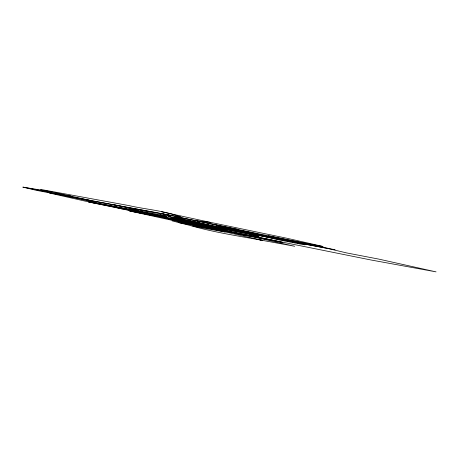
<?xml version="1.0" encoding="UTF-8"?>
<svg xmlns="http://www.w3.org/2000/svg" width="459" height="459" viewBox="0 0 459 459"><rect width="100%" height="100%" fill="white"/><g stroke="black" fill="none" stroke-linecap="round" stroke-linejoin="round"><path stroke-width="0.69" d="M160.088 214.766L167.047 216.539L161.941 215.919L96.138 202.729L69.957 196.773L159.514 213.343L170.702 215.621L170.019 216.114L170.759 216.287L160.088 214.766L113.786 204.748M173.984 217.87L172.136 217.916L192.338 222.701L221.238 228.123M70.428 195.85L65.912 195.408L72.975 197.238L180.857 217.13C164.402 210.543 146.054 209.528 128.847 205.569L40.541 189.406L89.889 200.336M202.115 225.214L205.23 225.558L203.171 225.008M268.481 235.811L335.133 249.794L222.822 228.496L175.39 217.382L176.136 216.774C224.784 226.522 273.294 237.217 322.011 246.357L323.061 246.494L287.776 238.445L210.262 222.345L195.626 220.636M135.531 209.614L128.784 208.776L140.196 211.473M88.621 201.971C122.117 207.348 155.262 214.835 188.402 222.093L136.266 212.15L113.66 206.963L88.621 201.971L122.197 208.943M96.138 202.729L85.345 201.168L49.222 192.981L73.423 197.559M121.073 208.564L141.51 212.316M51.999 191.873L22.95 187.134L36.806 190.451L72.975 197.238M197.37 225.57L164.574 217.738L184.725 223.108L273.639 240.378L370.671 259.926L436.05 271.866L378.859 259.123L346.597 252.92L328.196 248.566L185.447 221.657L216.172 228.324L233.006 232.455L267.746 239.053L282.887 242.518L172.119 220.859L184.822 224.153A30.633 0.643 11.7 0 1 188.833 225.134C211.972 231.887 235.863 235.582 259.605 239.862L262.175 240.275L210.985 228.68M164.328 216.596L129.604 209.499M178.838 222.655L203.664 227.211M259.605 239.862L294.718 246.271L254.705 237.205L236.505 233.631M192.998 226.189L225.03 232.036L194.777 225.558M182.998 219.184L168.476 216.441L171.408 217.359L226.626 228.266L259.748 235.398M216.401 225.042L218.845 226.172L247.298 231.784L281.797 239.546M193.136 223.292L167.615 218.444M197.181 222.477L189.297 220.98L198.604 223.166M192.401 221.708L200.279 223.206M175.797 218.696L183.68 220.194M203.383 223.929L188.781 221.037M178.832 219.385L186.779 220.917M206.481 224.658L196.24 222.713L212.689 226.115M181.999 220.154L189.883 221.645M185.103 220.882L192.981 222.374M185.516 221.1L196.085 223.103M215.787 226.844L206.59 225.099L210.853 226.103M218.891 227.572L204.806 224.617M22.95 187.134L67.226 195.752M216.172 228.324L259.077 236.391L249.553 234.096L258.733 235.708L251.423 234.044M184.988 222.466L221.645 229.62M163.106 213.946L238.319 229.425M161.631 211.794L210.262 222.345M218.845 226.172L220.4 226.826L264.734 236.328M244.033 235.071L233.006 232.455M261.917 235.989L277.362 239.581L304.495 244.825L287.541 240.768M193.773 222.093L196.67 222.77M178.832 219.15L184.059 220.377M193.979 222.707L198.242 223.705M184.725 223.108L189.188 224.308M220.4 226.826L221.829 227.314M180.576 219.465L172.693 217.968L199.189 223.831L180.576 219.465M198.34 222.856L178.712 219.127L178.912 219.551L189.774 222.099L217.744 227.412L198.34 222.856M141.32 213.257L129.455 210.956L173.795 220.693L159.766 216.889L141.32 213.257"/></g></svg>
